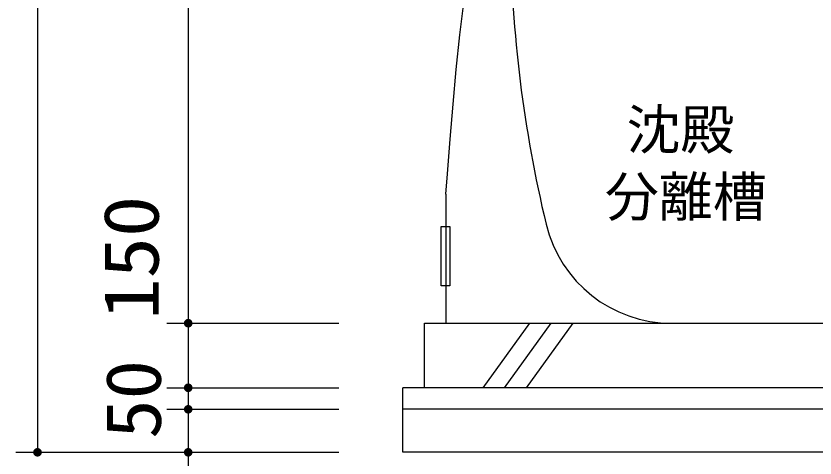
# Model space of a CAD drawing. Units: millimetres, scale not verified. Extents: x -14850 to 14850, y -10500 to 10500.
# Drawn here: x -1314 to 541, y -6038 to -5010 of the extents above; entities that cross this region are included whole.
import ezdxf
from ezdxf.enums import TextEntityAlignment as Align

# ---------------------------------------------------------------- set-up
doc = ezdxf.new("R2010")
doc.units = ezdxf.units.MM
doc.header["$LTSCALE"] = 50
for name, color, linetype, lineweight in [('0-1_機器', 2, 'Continuous', 25), ('0-2_空気管', 3, 'Continuous', 25), ('0-4_文字', 5, 'Continuous', 25), ('0-5_製作', 5, 'Continuous', 25)]:
    doc.layers.add(name, color=color, linetype=linetype, lineweight=lineweight)
doc.styles.add('ＭＳ ゴシック', font='')
doc.styles.get('ＭＳ ゴシック').set_extended_font_data('MS Gothic')

msp = doc.modelspace()

# ---------------------------------------------------------------- linework, layer by layer
at = {"layer": '0-1_機器'}
for p, q in [((-365.85, -5874.31), (-365.85, -5724.31)), ((-365.85, -5724.31), (1834.15, -5724.31)), ((-121.52, -5724.31), (-229.77, -5874.31)), ((-179.77, -5874.31), (-71.52, -5724.31)), ((-21.52, -5724.31), (-129.77, -5874.31)), ((1884.15, -5874.31), (-415.85, -5874.31)), ((-415.85, -6024.31), (-415.85, -5874.31)), ((1884.15, -5924.31), (-415.85, -5924.31))]:
    msp.add_line(p, q, dxfattribs=at)
msp.add_lwpolyline([(1884.15, -5874.31), (1884.15, -6024.31), (-415.85, -6024.31)], dxfattribs=at)
at = {"layer": '0-2_空気管'}
msp.add_line((208.52, -5724.31), (1259.77, -5724.31), dxfattribs=at)
for centre, radius, start, end in [((2834, -4794.31), 3000, 180.57292, 193.49336), ((208.52, -5424.31), 300, 193.49338, 270)]:
    msp.add_arc(centre, radius, start, end, dxfattribs=at)
at = {"layer": '0-4_文字', "color": 7}
msp.add_line((-315.85, -5424.31), (-315.85, -5724.31), dxfattribs=at)
msp.add_lwpolyline([(-315.85, -5424.31), (-312.29, -5377.35), (-305.98, -5296.41), (-299.22, -5215.5), (-291.73, -5134.67), (-283.22, -5053.94), (-273.41, -4973.33), (-267.01, -4926.65), (-261.49, -4889.48), (-251.02, -4825.53), (-239.26, -4761.8), (-226.07, -4698.38), (-211.33, -4635.33), (-194.94, -4572.74), (-184.62, -4536.67), (-177.08, -4511.68), (-163.45, -4468.79), (-149.15, -4426.11), (-134.33, -4383.59), (-119.14, -4341.19), (-103.72, -4298.85), (-85.49, -4274.31)], dxfattribs=at)
msp.add_lwpolyline([(-307.09, -5499.75), (-307.09, -5637.3), (-326.74, -5637.3), (-326.74, -5499.75)], close=True, dxfattribs=at)
at = {"layer": '0-5_製作', "color": 2}
for p, q in [((-1264.36, -3444.31), (-1264.36, -6024.31)), ((-914.36, -3614.31), (-914.36, -5724.31)), ((-964.36, -5724.31), (-564.36, -5724.31)), ((-914.36, -5724.31), (-914.36, -5874.31)), ((-964.36, -5874.31), (-564.36, -5874.31)), ((-914.36, -5874.31), (-914.36, -5924.31)), ((-964.36, -5924.31), (-564.36, -5924.31)), ((-914.36, -5924.31), (-914.36, -6024.31)), ((-1314.36, -6024.31), (-564.36, -6024.31)), ((-914.36, -6024.31), (-914.36, -6354.3))]:
    msp.add_line(p, q, dxfattribs=at)
at = {"layer": '0-5_製作'}
for points in [[(-924.18, -5722.44), (-914.36, -5714.31), (-914.36, -5724.31)], [(-923.87, -5721.22), (-914.36, -5714.31), (-924.18, -5722.44)], [(-923.41, -5720.05), (-914.36, -5714.31), (-923.87, -5721.22)], [(-922.8, -5718.95), (-914.36, -5714.31), (-923.41, -5720.05)], [(-922.06, -5717.94), (-914.36, -5714.31), (-922.8, -5718.95)], [(-921.21, -5717.02), (-914.36, -5714.31), (-922.06, -5717.94)], [(-920.24, -5716.22), (-914.36, -5714.31), (-921.21, -5717.02)], [(-919.18, -5715.55), (-914.36, -5714.31), (-920.24, -5716.22)], [(-918.04, -5715.01), (-914.36, -5714.31), (-919.18, -5715.55)], [(-916.85, -5714.63), (-914.36, -5714.31), (-918.04, -5715.01)], [(-915.61, -5714.39), (-914.36, -5714.31), (-916.85, -5714.63)], [(-914.36, -5714.31), (-904.36, -5724.31), (-914.36, -5724.31)], [(-914.36, -5714.31), (-904.44, -5723.06), (-904.36, -5724.31)], [(-914.36, -5714.31), (-904.67, -5721.83), (-904.44, -5723.06)], [(-914.36, -5714.31), (-905.06, -5720.63), (-904.67, -5721.83)], [(-914.36, -5714.31), (-905.6, -5719.49), (-905.06, -5720.63)], [(-914.36, -5714.31), (-906.27, -5718.43), (-905.6, -5719.49)], [(-914.36, -5714.31), (-907.07, -5717.47), (-906.27, -5718.43)], [(-914.36, -5714.31), (-907.99, -5716.61), (-907.07, -5717.47)], [(-914.36, -5714.31), (-909, -5715.87), (-907.99, -5716.61)], [(-914.36, -5714.31), (-910.1, -5715.26), (-909, -5715.87)], [(-914.36, -5714.31), (-911.27, -5714.8), (-910.1, -5715.26)], [(-913.73, -5714.33), (-911.27, -5714.8), (-914.36, -5714.31)], [(-913.73, -5714.33), (-912.49, -5714.49), (-911.27, -5714.8)], [(-924.34, -5723.68), (-914.36, -5724.31), (-924.36, -5724.31)], [(-924.36, -5724.31), (-914.36, -5724.31), (-924.28, -5725.57)], [(-924.18, -5722.44), (-914.36, -5724.31), (-924.34, -5723.68)], [(-924.28, -5725.57), (-914.36, -5724.31), (-924.05, -5726.8)], [(-924.05, -5726.8), (-914.36, -5724.31), (-923.66, -5727.99)], [(-923.66, -5727.99), (-914.36, -5724.31), (-923.12, -5729.13)], [(-923.12, -5729.13), (-914.36, -5724.31), (-922.45, -5730.19)], [(-922.45, -5730.19), (-914.36, -5724.31), (-921.65, -5731.16)], [(-921.65, -5731.16), (-914.36, -5724.31), (-920.73, -5732.02)], [(-920.73, -5732.02), (-914.36, -5724.31), (-919.72, -5732.76)], [(-919.72, -5732.76), (-914.36, -5724.31), (-918.62, -5733.36)], [(-918.62, -5733.36), (-914.36, -5724.31), (-914.36, -5734.31)], [(-918.62, -5733.36), (-914.36, -5734.31), (-917.45, -5733.82)], [(-917.45, -5733.82), (-914.99, -5734.29), (-916.23, -5734.13)], [(-917.45, -5733.82), (-914.36, -5734.31), (-914.99, -5734.29)], [(-914.36, -5724.31), (-913.11, -5734.23), (-914.36, -5734.31)], [(-914.36, -5724.31), (-911.87, -5734), (-913.11, -5734.23)], [(-914.36, -5724.31), (-910.68, -5733.61), (-911.87, -5734)], [(-914.36, -5724.31), (-909.54, -5733.07), (-910.68, -5733.61)], [(-914.36, -5724.31), (-908.48, -5732.4), (-909.54, -5733.07)], [(-914.36, -5724.31), (-907.51, -5731.6), (-908.48, -5732.4)], [(-914.36, -5724.31), (-906.65, -5730.69), (-907.51, -5731.6)], [(-914.36, -5724.31), (-905.92, -5729.67), (-906.65, -5730.69)], [(-914.36, -5724.31), (-905.31, -5728.57), (-905.92, -5729.67)], [(-914.36, -5724.31), (-904.85, -5727.4), (-905.31, -5728.57)], [(-914.36, -5724.31), (-904.54, -5726.19), (-904.85, -5727.4)], [(-914.36, -5724.31), (-904.38, -5724.94), (-904.54, -5726.19)], [(-904.36, -5724.31), (-904.38, -5724.94), (-914.36, -5724.31)], [(-924.34, -5873.68), (-914.36, -5874.31), (-924.36, -5874.31)], [(-924.36, -5874.31), (-914.36, -5874.31), (-924.28, -5875.57)], [(-924.18, -5872.44), (-914.36, -5874.31), (-924.34, -5873.68)], [(-924.28, -5875.57), (-914.36, -5874.31), (-924.05, -5876.8)], [(-924.18, -5872.44), (-914.36, -5864.31), (-914.36, -5874.31)], [(-923.87, -5871.22), (-914.36, -5864.31), (-924.18, -5872.44)], [(-924.05, -5876.8), (-914.36, -5874.31), (-923.66, -5877.99)], [(-923.41, -5870.05), (-914.36, -5864.31), (-923.87, -5871.22)], [(-923.66, -5877.99), (-914.36, -5874.31), (-923.12, -5879.13)], [(-922.8, -5868.95), (-914.36, -5864.31), (-923.41, -5870.05)], [(-923.12, -5879.13), (-914.36, -5874.31), (-922.45, -5880.19)], [(-922.06, -5867.94), (-914.36, -5864.31), (-922.8, -5868.95)], [(-922.45, -5880.19), (-914.36, -5874.31), (-921.65, -5881.16)], [(-921.21, -5867.02), (-914.36, -5864.31), (-922.06, -5867.94)], [(-921.65, -5881.16), (-914.36, -5874.31), (-920.73, -5882.02)], [(-920.24, -5866.22), (-914.36, -5864.31), (-921.21, -5867.02)], [(-920.73, -5882.02), (-914.36, -5874.31), (-919.72, -5882.76)], [(-919.18, -5865.55), (-914.36, -5864.31), (-920.24, -5866.22)], [(-919.72, -5882.76), (-914.36, -5874.31), (-918.62, -5883.36)], [(-918.04, -5865.01), (-914.36, -5864.31), (-919.18, -5865.55)], [(-918.62, -5883.36), (-914.36, -5874.31), (-917.45, -5883.82)], [(-916.85, -5864.63), (-914.36, -5864.31), (-918.04, -5865.01)], [(-917.45, -5883.82), (-914.36, -5874.31), (-914.36, -5884.31)], [(-915.61, -5864.39), (-914.36, -5864.31), (-916.85, -5864.63)], [(-914.36, -5864.31), (-904.36, -5874.31), (-914.36, -5874.31)], [(-914.36, -5864.31), (-904.44, -5873.06), (-904.36, -5874.31)], [(-914.36, -5864.31), (-904.67, -5871.83), (-904.44, -5873.06)], [(-914.36, -5864.31), (-905.06, -5870.63), (-904.67, -5871.83)], [(-914.36, -5864.31), (-905.6, -5869.49), (-905.06, -5870.63)], [(-914.36, -5864.31), (-906.27, -5868.43), (-905.6, -5869.49)], [(-914.36, -5864.31), (-907.07, -5867.47), (-906.27, -5868.43)], [(-914.36, -5864.31), (-907.99, -5866.61), (-907.07, -5867.47)], [(-914.36, -5864.31), (-909, -5865.87), (-907.99, -5866.61)], [(-914.36, -5864.31), (-910.1, -5865.26), (-909, -5865.87)], [(-914.36, -5864.31), (-911.27, -5864.8), (-910.1, -5865.26)], [(-914.36, -5864.31), (-912.49, -5864.49), (-911.27, -5864.8)], [(-913.73, -5864.33), (-912.49, -5864.49), (-914.36, -5864.31)], [(-914.36, -5874.31), (-913.11, -5884.23), (-914.36, -5884.31)], [(-914.36, -5874.31), (-911.87, -5884), (-913.11, -5884.23)], [(-914.36, -5874.31), (-910.68, -5883.61), (-911.87, -5884)], [(-914.36, -5874.31), (-909.54, -5883.08), (-910.68, -5883.61)], [(-914.36, -5874.31), (-908.48, -5882.4), (-909.54, -5883.08)], [(-914.36, -5874.31), (-907.51, -5881.6), (-908.48, -5882.4)], [(-914.36, -5874.31), (-906.65, -5880.69), (-907.51, -5881.6)], [(-914.36, -5874.31), (-905.92, -5879.67), (-906.65, -5880.69)], [(-914.36, -5874.31), (-905.31, -5878.57), (-905.92, -5879.67)], [(-914.36, -5874.31), (-904.85, -5877.4), (-905.31, -5878.57)], [(-914.36, -5874.31), (-904.54, -5876.19), (-904.85, -5877.4)], [(-914.36, -5874.31), (-904.38, -5874.94), (-904.54, -5876.19)], [(-904.36, -5874.31), (-904.38, -5874.94), (-914.36, -5874.31)], [(-917.45, -5883.82), (-914.99, -5884.29), (-916.23, -5884.14)], [(-917.45, -5883.82), (-914.36, -5884.31), (-914.99, -5884.29)], [(-924.18, -5922.44), (-914.36, -5914.31), (-914.36, -5924.31)], [(-923.87, -5921.22), (-914.36, -5914.31), (-924.18, -5922.44)], [(-923.41, -5920.05), (-914.36, -5914.31), (-923.87, -5921.22)], [(-922.8, -5918.95), (-914.36, -5914.31), (-923.41, -5920.05)], [(-922.06, -5917.94), (-914.36, -5914.31), (-922.8, -5918.95)], [(-921.21, -5917.02), (-914.36, -5914.31), (-922.06, -5917.94)], [(-920.24, -5916.22), (-914.36, -5914.31), (-921.21, -5917.02)], [(-919.18, -5915.55), (-914.36, -5914.31), (-920.24, -5916.22)], [(-918.04, -5915.01), (-914.36, -5914.31), (-919.18, -5915.55)], [(-916.85, -5914.63), (-914.36, -5914.31), (-918.04, -5915.01)], [(-915.61, -5914.39), (-914.36, -5914.31), (-916.85, -5914.63)], [(-914.36, -5914.31), (-904.36, -5924.31), (-914.36, -5924.31)], [(-914.36, -5914.31), (-904.44, -5923.06), (-904.36, -5924.31)], [(-914.36, -5914.31), (-904.67, -5921.82), (-904.44, -5923.06)], [(-914.36, -5914.31), (-905.06, -5920.63), (-904.67, -5921.82)], [(-914.36, -5914.31), (-905.6, -5919.49), (-905.06, -5920.63)], [(-914.36, -5914.31), (-906.27, -5918.43), (-905.6, -5919.49)], [(-914.36, -5914.31), (-907.07, -5917.47), (-906.27, -5918.43)], [(-914.36, -5914.31), (-907.99, -5916.61), (-907.07, -5917.47)], [(-914.36, -5914.31), (-909, -5915.87), (-907.99, -5916.61)], [(-914.36, -5914.31), (-910.1, -5915.26), (-909, -5915.87)], [(-914.36, -5914.31), (-911.27, -5914.8), (-910.1, -5915.26)], [(-914.36, -5914.31), (-912.49, -5914.49), (-911.27, -5914.8)], [(-913.73, -5914.33), (-912.49, -5914.49), (-914.36, -5914.31)], [(-924.34, -5923.68), (-914.36, -5924.31), (-924.36, -5924.31)], [(-924.36, -5924.31), (-914.36, -5924.31), (-924.28, -5925.57)], [(-924.18, -5922.44), (-914.36, -5924.31), (-924.34, -5923.68)], [(-924.28, -5925.57), (-914.36, -5924.31), (-924.05, -5926.8)], [(-924.05, -5926.8), (-914.36, -5924.31), (-923.66, -5927.99)], [(-923.66, -5927.99), (-914.36, -5924.31), (-923.12, -5929.13)], [(-923.12, -5929.13), (-914.36, -5924.31), (-922.45, -5930.19)], [(-922.45, -5930.19), (-914.36, -5924.31), (-921.65, -5931.16)], [(-921.65, -5931.16), (-914.36, -5924.31), (-920.73, -5932.02)], [(-920.73, -5932.02), (-914.36, -5924.31), (-919.72, -5932.76)], [(-919.72, -5932.76), (-914.36, -5924.31), (-918.62, -5933.36)], [(-918.62, -5933.36), (-914.36, -5924.31), (-917.45, -5933.82)], [(-917.45, -5933.82), (-914.36, -5924.31), (-914.36, -5934.31)], [(-917.45, -5933.82), (-914.99, -5934.29), (-916.23, -5934.13)], [(-917.45, -5933.82), (-914.36, -5934.31), (-914.99, -5934.29)], [(-914.36, -5924.31), (-913.11, -5934.23), (-914.36, -5934.31)], [(-914.36, -5924.31), (-911.87, -5934), (-913.11, -5934.23)], [(-914.36, -5924.31), (-910.68, -5933.61), (-911.87, -5934)], [(-914.36, -5924.31), (-909.54, -5933.07), (-910.68, -5933.61)], [(-914.36, -5924.31), (-908.48, -5932.4), (-909.54, -5933.07)], [(-914.36, -5924.31), (-907.51, -5931.6), (-908.48, -5932.4)], [(-914.36, -5924.31), (-906.65, -5930.69), (-907.51, -5931.6)], [(-914.36, -5924.31), (-905.92, -5929.67), (-906.65, -5930.69)], [(-914.36, -5924.31), (-905.31, -5928.57), (-905.92, -5929.67)], [(-914.36, -5924.31), (-904.85, -5927.4), (-905.31, -5928.57)], [(-914.36, -5924.31), (-904.54, -5926.19), (-904.85, -5927.4)], [(-914.36, -5924.31), (-904.38, -5924.94), (-904.54, -5926.19)], [(-904.36, -5924.31), (-904.38, -5924.94), (-914.36, -5924.31)], [(-1274.34, -6023.68), (-1264.36, -6024.31), (-1274.36, -6024.31)], [(-1274.36, -6024.31), (-1264.36, -6024.31), (-1274.28, -6025.57)], [(-1274.18, -6022.44), (-1264.36, -6024.31), (-1274.34, -6023.68)], [(-1274.28, -6025.57), (-1264.36, -6024.31), (-1274.05, -6026.8)], [(-1273.87, -6021.22), (-1264.36, -6024.31), (-1274.18, -6022.44)], [(-1274.05, -6026.8), (-1264.36, -6024.31), (-1273.66, -6027.99)], [(-1273.87, -6021.22), (-1264.36, -6014.31), (-1264.36, -6024.31)], [(-1273.41, -6020.05), (-1264.36, -6014.31), (-1273.87, -6021.22)], [(-1273.66, -6027.99), (-1264.36, -6024.31), (-1273.12, -6029.13)], [(-1272.8, -6018.95), (-1264.36, -6014.31), (-1273.41, -6020.05)], [(-1273.12, -6029.13), (-1264.36, -6024.31), (-1272.45, -6030.19)], [(-1272.06, -6017.94), (-1264.36, -6014.31), (-1272.8, -6018.95)], [(-1272.45, -6030.19), (-1264.36, -6024.31), (-1271.65, -6031.16)], [(-1271.21, -6017.02), (-1264.36, -6014.31), (-1272.06, -6017.94)], [(-1271.65, -6031.16), (-1264.36, -6024.31), (-1270.73, -6032.02)], [(-1270.24, -6016.22), (-1264.36, -6014.31), (-1271.21, -6017.02)], [(-1270.73, -6032.02), (-1264.36, -6024.31), (-1269.72, -6032.76)], [(-1269.18, -6015.55), (-1264.36, -6014.31), (-1270.24, -6016.22)], [(-1269.72, -6032.76), (-1264.36, -6024.31), (-1268.62, -6033.36)], [(-1268.04, -6015.01), (-1264.36, -6014.31), (-1269.18, -6015.55)], [(-1268.62, -6033.36), (-1264.36, -6024.31), (-1264.36, -6034.31)], [(-1266.85, -6014.63), (-1264.36, -6014.31), (-1268.04, -6015.01)], [(-1265.61, -6014.39), (-1264.36, -6014.31), (-1266.85, -6014.63)], [(-1264.36, -6014.31), (-1254.36, -6024.31), (-1264.36, -6024.31)], [(-1264.36, -6014.31), (-1254.44, -6023.06), (-1254.36, -6024.31)], [(-1264.36, -6014.31), (-1254.67, -6021.83), (-1254.44, -6023.06)], [(-1264.36, -6014.31), (-1255.06, -6020.63), (-1254.67, -6021.83)], [(-1264.36, -6014.31), (-1255.6, -6019.49), (-1255.06, -6020.63)], [(-1264.36, -6014.31), (-1256.27, -6018.43), (-1255.6, -6019.49)], [(-1264.36, -6014.31), (-1257.07, -6017.47), (-1256.27, -6018.43)], [(-1264.36, -6014.31), (-1257.99, -6016.61), (-1257.07, -6017.47)], [(-1264.36, -6014.31), (-1259, -6015.87), (-1257.99, -6016.61)], [(-1264.36, -6014.31), (-1260.1, -6015.26), (-1259, -6015.87)], [(-1264.36, -6014.31), (-1261.27, -6014.8), (-1260.1, -6015.26)], [(-1263.73, -6014.33), (-1261.27, -6014.8), (-1264.36, -6014.31)], [(-1264.36, -6024.31), (-1263.11, -6034.23), (-1264.36, -6034.31)], [(-1264.36, -6024.31), (-1261.87, -6034), (-1263.11, -6034.23)], [(-1264.36, -6024.31), (-1260.68, -6033.61), (-1261.87, -6034)], [(-1264.36, -6024.31), (-1259.54, -6033.08), (-1260.68, -6033.61)], [(-1264.36, -6024.31), (-1258.48, -6032.4), (-1259.54, -6033.08)], [(-1264.36, -6024.31), (-1257.51, -6031.6), (-1258.48, -6032.4)], [(-1264.36, -6024.31), (-1256.65, -6030.69), (-1257.51, -6031.6)], [(-1264.36, -6024.31), (-1255.92, -6029.67), (-1256.65, -6030.69)], [(-1264.36, -6024.31), (-1255.31, -6028.57), (-1255.92, -6029.67)], [(-1264.36, -6024.31), (-1254.85, -6027.4), (-1255.31, -6028.57)], [(-1264.36, -6024.31), (-1254.54, -6026.19), (-1254.85, -6027.4)], [(-1254.36, -6024.31), (-1254.54, -6026.19), (-1264.36, -6024.31)], [(-1262.49, -6014.49), (-1261.27, -6014.8), (-1263.73, -6014.33)], [(-1254.36, -6024.31), (-1254.38, -6024.94), (-1254.54, -6026.19)], [(-924.34, -6023.68), (-914.36, -6024.31), (-924.36, -6024.31)], [(-924.36, -6024.31), (-914.36, -6024.31), (-924.28, -6025.57)], [(-924.18, -6022.44), (-914.36, -6024.31), (-924.34, -6023.68)], [(-924.28, -6025.57), (-914.36, -6024.31), (-924.05, -6026.8)], [(-924.18, -6022.44), (-914.36, -6014.31), (-914.36, -6024.31)], [(-923.87, -6021.22), (-914.36, -6014.31), (-924.18, -6022.44)], [(-924.05, -6026.8), (-914.36, -6024.31), (-923.66, -6027.99)], [(-923.41, -6020.05), (-914.36, -6014.31), (-923.87, -6021.22)], [(-923.66, -6027.99), (-914.36, -6024.31), (-923.12, -6029.13)], [(-922.8, -6018.95), (-914.36, -6014.31), (-923.41, -6020.05)], [(-923.12, -6029.13), (-914.36, -6024.31), (-922.45, -6030.19)], [(-922.06, -6017.94), (-914.36, -6014.31), (-922.8, -6018.95)], [(-922.45, -6030.19), (-914.36, -6024.31), (-921.65, -6031.16)], [(-921.21, -6017.02), (-914.36, -6014.31), (-922.06, -6017.94)], [(-921.65, -6031.16), (-914.36, -6024.31), (-920.73, -6032.02)], [(-920.24, -6016.22), (-914.36, -6014.31), (-921.21, -6017.02)], [(-920.73, -6032.02), (-914.36, -6024.31), (-919.72, -6032.76)], [(-919.18, -6015.55), (-914.36, -6014.31), (-920.24, -6016.22)], [(-919.72, -6032.76), (-914.36, -6024.31), (-918.62, -6033.36)], [(-918.04, -6015.01), (-914.36, -6014.31), (-919.18, -6015.55)], [(-918.62, -6033.36), (-914.36, -6024.31), (-917.45, -6033.82)], [(-916.85, -6014.63), (-914.36, -6014.31), (-918.04, -6015.01)], [(-917.45, -6033.82), (-914.36, -6024.31), (-914.36, -6034.31)], [(-915.61, -6014.39), (-914.36, -6014.31), (-916.85, -6014.63)], [(-914.36, -6014.31), (-904.36, -6024.31), (-914.36, -6024.31)], [(-914.36, -6014.31), (-904.44, -6023.06), (-904.36, -6024.31)], [(-914.36, -6014.31), (-904.67, -6021.83), (-904.44, -6023.06)], [(-914.36, -6014.31), (-905.06, -6020.63), (-904.67, -6021.83)], [(-914.36, -6014.31), (-905.6, -6019.49), (-905.06, -6020.63)], [(-914.36, -6014.31), (-906.27, -6018.43), (-905.6, -6019.49)], [(-914.36, -6014.31), (-907.07, -6017.47), (-906.27, -6018.43)], [(-914.36, -6014.31), (-907.99, -6016.61), (-907.07, -6017.47)], [(-914.36, -6014.31), (-909, -6015.87), (-907.99, -6016.61)], [(-914.36, -6014.31), (-910.1, -6015.26), (-909, -6015.87)], [(-914.36, -6014.31), (-911.27, -6014.8), (-910.1, -6015.26)], [(-914.36, -6014.31), (-912.49, -6014.49), (-911.27, -6014.8)], [(-913.73, -6014.33), (-912.49, -6014.49), (-914.36, -6014.31)], [(-914.36, -6024.31), (-913.11, -6034.23), (-914.36, -6034.31)], [(-914.36, -6024.31), (-911.87, -6034), (-913.11, -6034.23)], [(-914.36, -6024.31), (-910.68, -6033.61), (-911.87, -6034)], [(-914.36, -6024.31), (-909.54, -6033.08), (-910.68, -6033.61)], [(-914.36, -6024.31), (-908.48, -6032.4), (-909.54, -6033.08)], [(-914.36, -6024.31), (-907.51, -6031.6), (-908.48, -6032.4)], [(-914.36, -6024.31), (-906.65, -6030.69), (-907.51, -6031.6)], [(-914.36, -6024.31), (-905.92, -6029.67), (-906.65, -6030.69)], [(-914.36, -6024.31), (-905.31, -6028.57), (-905.92, -6029.67)], [(-914.36, -6024.31), (-904.85, -6027.4), (-905.31, -6028.57)], [(-914.36, -6024.31), (-904.54, -6026.19), (-904.85, -6027.4)], [(-914.36, -6024.31), (-904.38, -6024.94), (-904.54, -6026.19)], [(-904.36, -6024.31), (-904.38, -6024.94), (-914.36, -6024.31)], [(-1268.62, -6033.36), (-1264.99, -6034.29), (-1267.45, -6033.82)], [(-1268.62, -6033.36), (-1264.36, -6034.31), (-1264.99, -6034.29)], [(-1267.45, -6033.82), (-1264.99, -6034.29), (-1266.23, -6034.14)], [(-917.45, -6033.82), (-914.99, -6034.29), (-916.23, -6034.14)], [(-917.45, -6033.82), (-914.36, -6034.31), (-914.99, -6034.29)]]:
    msp.add_solid(points, dxfattribs=at)

# ---------------------------------------------------------------- texts
at = {"layer": '0-2_空気管', "color": 4, "style": 'ＭＳ ゴシック'}
for s, p in [('沈殿', (103.41, -5347.64)), ('分離槽', (53.41, -5503.64))]:
    msp.add_text(s, height=91.79, dxfattribs=at).set_placement(p, align=Align.BOTTOM_LEFT)
at = {"layer": '0-5_製作', "color": 4, "style": 'ＭＳ ゴシック'}
for s, width, p in [('150', 1.1, (-944.44, -5716.27)), ('50', 1.05, (-939.36, -5993.06))]:
    msp.add_text(s, height=128.4, rotation=90, dxfattribs=dict(at, width=width)).set_placement(p, align=Align.BOTTOM_LEFT)

doc.saveas('drawing.dxf')
